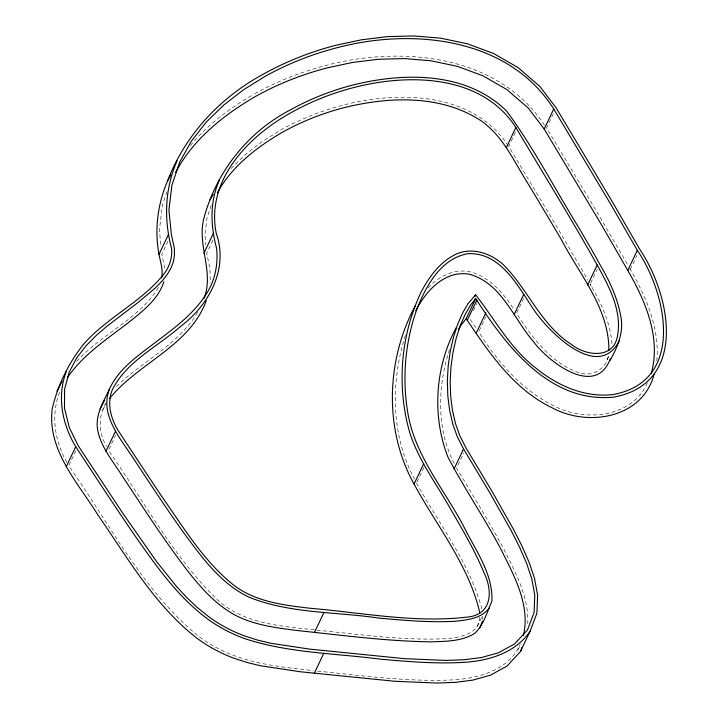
<?xml version="1.0" encoding="UTF-8"?>
<svg xmlns="http://www.w3.org/2000/svg" width="719" height="719" viewBox="0 0 719 719"><rect width="100%" height="100%" fill="white"/><g stroke="black" fill="none" stroke-linecap="round" stroke-linejoin="round"><path stroke-width="0.54" stroke-dasharray="3.6 2.7" d="M591.225 286.441L590.137 284.149C600.949 302.699 610.674 322.84 611.986 344.617M479.663 617.306C479.51 634.329 458.74 637.816 445.465 638.733C401.993 640.719 358.718 634.221 315.56 629.997M482.431 619.239L482.557 616.192M527.755 623.733C529.058 597.192 515.577 572.764 504.127 549.684C489.181 521.958 472.751 495.076 456.538 468.096L463.683 453.042M656.798 360.902C659.772 328.376 646.309 297.019 630.293 269.49L629.485 267.971M523.702 298.286L516.557 313.34C531.898 337.148 550.296 362.412 578.013 372.334C591.647 377.942 607.807 368.658 608.553 353.64M59.623 392.304C50.411 415.879 54.986 442.553 67.748 463.899M106.026 403.08C97.955 416.31 98.539 433.386 106.592 446.472M405.435 335.306C390.543 381.87 390.92 435.471 414.53 479.133M449.492 349.596C437.395 386.768 436.208 429.917 455.01 465.094M167.033 191.488L162.413 205.122L159.384 230.071L160.93 245.494M211.233 205.4L206.991 217.911L204.897 235.239L205.85 244.784M317.564 671.115C363.122 675.671 408.85 682.196 454.732 679.806C479.618 677.945 509.151 669.668 519.9 644.862M168.003 241.26L161.811 254.31L164.75 268.169M75.837 450.759L68.691 465.813C109.899 523.872 142.596 590.721 198.705 636.396A125.268 107.715 25.4 0 0 235.49 656.132C260.458 665.066 286.998 667.717 313.178 670.638M108.937 449.303L115.606 435.256M212.887 240.218L206.695 253.268L209.921 268.493L210.308 282.756M515.37 132.386L508.701 146.424L557.027 227.06L588.034 280.257M553.235 113.845L546.566 127.892L596.321 210.91L628.038 265.329M473.426 310.59L476.76 303.571M479.169 330.749L485.837 316.702M417.038 482.107L424.183 467.062M590.614 283.142L597.291 269.095M630.293 269.49L636.962 255.443M477.299 626.42L482.063 616.39M607.169 359.572L609.074 355.563M517.959 649.985L520.817 643.972M647.397 382.948C631.525 418.206 584.179 422.125 553.19 405.516C521.284 389.527 497.287 361.603 478.692 331.756M102.691 410.1L106.142 403.575M158.459 287.519C138.309 320.126 99.716 334.65 75.073 363.248M197.689 312.316C178.105 345.246 141.391 361.54 114.995 387.936M190.445 145.562C207.638 124.297 230.224 108.075 253.654 94.315M231.006 168.579L245.485 154.459L262.138 141.589L280.581 130.094A295.347 253.96 25.4 0 1 343.035 105.154C398.964 90.612 472.994 91.933 508.036 145.544M428.084 287.933C438.446 276.473 453.788 268.735 469.489 271.647C489.414 276.671 503.561 293.127 514.139 309.835M314.473 629.88C280.734 626.042 243.22 623.894 217.021 599.403C172.848 556.173 143.584 500.586 108.461 450.301M544.553 125.241C498.033 54.491 401.633 45.378 326.075 65.402A342.244 294.278 25.4 0 0 253.654 94.315M470.226 319.497L476.275 328.25M416.562 483.114C439.237 524.286 469.588 562.887 481.874 608.831"/><path stroke-width="1.08" d="M608.876 350.584C609.299 308.541 579.541 274.694 561.099 239.094C550.457 221.093 539.726 203.144 528.968 185.214C514.66 162.907 503.884 137.041 481.676 121.169C441.304 94.414 389.33 96.49 344.104 107.643A292.417 251.434 25.4 0 0 282.27 132.341C256.656 147.314 231.842 166.359 217.345 192.809M161.613 277.902C163.357 269.984 160.427 262.093 159.007 254.373C154.36 229.559 157.686 204.007 167.581 180.855C185.205 134.911 220.077 97.514 263.181 74.246A342.244 294.278 25.4 0 1 335.602 45.333L361.396 39.815L387.658 36.606L414.198 35.95L440.864 38.197L467.422 43.814L493.468 53.431L518.12 67.622L540.005 86.586L556.093 107.823L612.435 201.949L639.82 249.421C670.818 295.374 688.2 383.631 613.505 397.149C549.586 403.215 506.428 346.306 475.69 298.61L470.379 305.341L465.211 314.284L460.394 325.312L456.268 337.966L453.087 351.798L451.011 366.393L450.175 381.331L450.651 396.178L452.476 410.522L455.612 423.94L459.944 436.038L466.065 448.027L492.245 491.76L513.654 529.615L522.174 546.476L529.193 562.528L534.532 578.453L537.614 595.152L536.913 613.235L530.02 631.399L520.493 651.459L507.048 666.091L490.286 675.231L472.922 680.093L455.316 682.367L436.864 683.05L394.983 681.288L299.985 671.726L260.575 665.776L247.687 662.657L234.709 658.505A128.108 110.16 25.4 0 1 197.087 638.319C154.909 605.65 127.964 558.357 98.045 515.172C77.805 482.494 47.05 450.175 52.235 408.689C57.763 385.213 68.691 362.7 83.853 343.934C107.76 316.666 142.802 301.558 164.975 272.663C169.918 265.5 172.542 256.782 171.455 248.082C163.779 219.232 164.876 188.252 177.108 160.786M415.771 310.743C425.819 291.042 444.827 270.02 469.183 274.2C501.529 282.98 513.15 317.969 533.112 341.174C547.923 361.576 595.853 398.632 610.377 358.52M609.883 360.623C617.954 346.711 624.398 330.992 620.452 314.688C617.019 296.605 608.93 279.844 599.673 264.08C593.004 251.74 585.796 239.706 578.732 227.59C554.798 188.818 533.831 147.997 506.814 111.283C466.757 71.379 403.889 72.242 352.571 85.094A295.347 253.96 25.4 0 0 290.108 110.034C247.902 131.963 216.823 171.383 204.205 217.111C196.395 244.172 214.334 271.449 204.169 298.088M651.378 373.134C661.112 337.49 645.392 300.901 627.786 270.407L600.446 223.016L544.202 129.052L528.402 108.192L507.012 89.659L482.88 75.765L457.338 66.337L431.202 60.809L404.914 58.59L378.679 59.237L352.696 62.418L327.136 67.883A339.314 291.761 25.4 0 0 255.344 96.553C223.438 115.103 193.043 139.36 175.562 172.506M654.065 374.311C642.669 418.341 587.845 427.248 552.111 407.781C513.6 389.294 489.235 352.939 466.155 318.679L475.69 298.61M66.454 371.121C56.612 396.124 62.167 424.228 75.729 446.715C94.62 475.43 113.386 504.235 132.772 532.617C154.378 563.48 176.191 595.323 206.614 618.259A128.108 110.16 25.4 0 0 244.235 638.445C288.013 653.104 334.874 653.203 380.243 659.161C408.356 661.642 436.613 664.05 464.842 662.307C489.423 660.599 515.496 652.726 530.02 631.399M219.529 179.966C209.553 201.536 210.514 225.91 216.626 248.406C217.938 261.392 216.077 274.559 210.568 286.441C198.983 309.592 177.782 325.536 157.569 340.752C139.72 354.593 119.219 367.652 109.531 388.925C103.698 401.409 95.564 414.018 97.425 428.434C100.166 446.373 112.515 460.448 121.808 475.358C144.106 508.872 165.721 542.935 190.58 574.652C204.07 591.351 219.214 607.645 238.888 616.992C258.211 625.934 279.628 628.334 300.524 630.887C343.988 635.452 387.451 641.294 431.22 641.851C446.041 641.285 462.128 641.492 475.043 633.115C483.761 624.586 487.06 612.139 491.886 601.201C493.207 573.861 475.475 550.215 463.863 526.766C444.207 489.226 414.638 455.487 407.754 412.472C401.948 377.547 405.201 341.174 417.353 307.903C426.619 284.886 441.34 258.4 468.015 253.654C500.487 252.342 517.599 285.515 533.156 308.766C547.527 330.821 598.181 382.562 619.41 340.554M109.531 388.925C99.743 413.353 118.581 436.289 131.334 455.289C147.683 480.094 163.986 504.945 181.125 529.22C199.954 554.744 219.079 582.615 248.423 596.932C289.829 613.891 335.989 611.581 379.569 618.187C404.824 620.362 430.205 622.744 455.567 621.234C467.566 619.877 481.721 618.448 489.369 607.825M163.878 281.74C158.279 299.455 142.596 311.174 128.755 322.382C106.879 339.197 83.071 354.719 67.244 377.861M206.263 300.785C189.501 346.324 138.434 362.753 109.612 398.488M479.843 627.894L482.359 621.27M523.405 635.632C530.478 605.74 514.615 576.584 501.601 550.565C484.957 518.57 464.429 488.758 447.793 456.79C431.822 415.411 435.139 366.501 456.268 327.558M520.493 651.459L522.03 647.424M159.007 254.373L168.534 234.304M66.202 466.784L75.729 446.715M105.981 451.271L115.507 431.202M203.89 253.331L213.417 233.262M506.338 147.584L515.865 127.524C481.73 74.336 408.626 73.266 353.631 87.583A292.417 251.434 25.4 0 0 291.797 112.272C248.873 135.684 205.571 180.163 216.221 233.199C228.939 268.789 208.762 305.566 180.253 326.669C157.191 347.097 126.382 361.324 112.218 390.04C106.78 403.467 110.807 418.305 117.988 430.241C132.269 451.972 146.532 473.713 160.984 495.328C183.21 526.856 203.441 561.224 234.124 585.455C255.892 601.884 283.834 605.173 310.087 608.265C362.106 612.66 414.575 623.22 466.838 617.136C492.2 615.024 493.09 591.09 483.923 572.576C474.747 550.287 462.416 529.517 450.364 508.71C436.02 483.006 417.541 459.144 409.147 430.564C396.717 385.042 400.753 334.973 421.019 292.291C429.126 276.752 440.073 261.662 456.349 254.023C472.347 247.12 490.322 253.142 502.824 264.206C528.025 289.047 540.895 325.141 571.74 344.635C584.7 354.997 610.35 359.455 616.695 339.512C623.49 313.313 609.577 287.232 597.156 264.996C571.174 218.531 543.115 173.252 515.865 127.524M544.202 129.052L553.729 108.982C508.396 37.343 412.086 27.699 336.663 47.822A339.314 291.761 25.4 0 0 264.871 76.484L243.462 89.821L223.843 104.983L206.362 122.014L191.479 140.987L179.759 161.982L171.94 185.053L168.911 210.002L171.338 234.241L174.277 248.1L174.474 255.335L173.405 261.68L171.113 267.827L167.437 274.191L162.242 280.868L155.52 287.816L138.282 302.313L107.077 326.129L96.409 335.306L86.145 345.677L76.78 357.792L69.15 372.235L64.593 389.231L64.476 408.131L69.312 427.58L78.218 445.744L123.084 513.681L156.778 561.854L176.739 586.731L186.76 597.543L197.177 607.411L208.231 616.327A125.268 107.715 25.4 0 0 245.026 636.072L257.753 640.135L270.434 643.208L309.547 649.104L404.402 658.658L446.041 660.41L464.267 659.736L481.532 657.508L498.411 652.78L514.579 643.963L527.485 629.925L534.1 612.489L534.774 595.026L531.772 578.759L526.524 563.121L519.594 547.249L511.128 530.505L489.783 492.758L463.566 448.962L457.32 436.73L452.871 424.327L449.681 410.648L447.829 396.07L447.344 381.007L448.189 365.872L450.292 351.088L453.518 337.067L457.697 324.224L462.614 312.99L467.916 303.822L475.601 294.817C494.78 319.29 509.807 347.628 534.774 367.211C556.407 385.141 584.107 397.877 612.741 394.578C685.234 381.735 667.331 294.323 637.313 250.338L609.973 202.956L553.729 108.982M314.464 632.432L323.99 612.372M474.648 296.821L475.601 294.817M467.404 319.991L476.931 299.922M314.266 673.308L323.793 653.247M476.32 332.906L485.855 312.837M479.834 613.019C469.085 565.476 436.9 526.236 414.063 484.049L423.59 463.989M514.193 314.491L523.72 294.422M454.04 469.031L463.566 448.962M587.63 285.066L597.156 264.996M627.786 270.407L637.313 250.338M56.927 391.19L62.149 381.313M100.004 408.994L104.632 400.222M167.581 180.855L170.825 175.041M209.993 200.026L213.192 194.301M415.205 305.943C386.121 359.994 383.865 429.953 414.063 484.049M458.273 329.877L460.852 325.41L466.155 318.679"/></g></svg>
